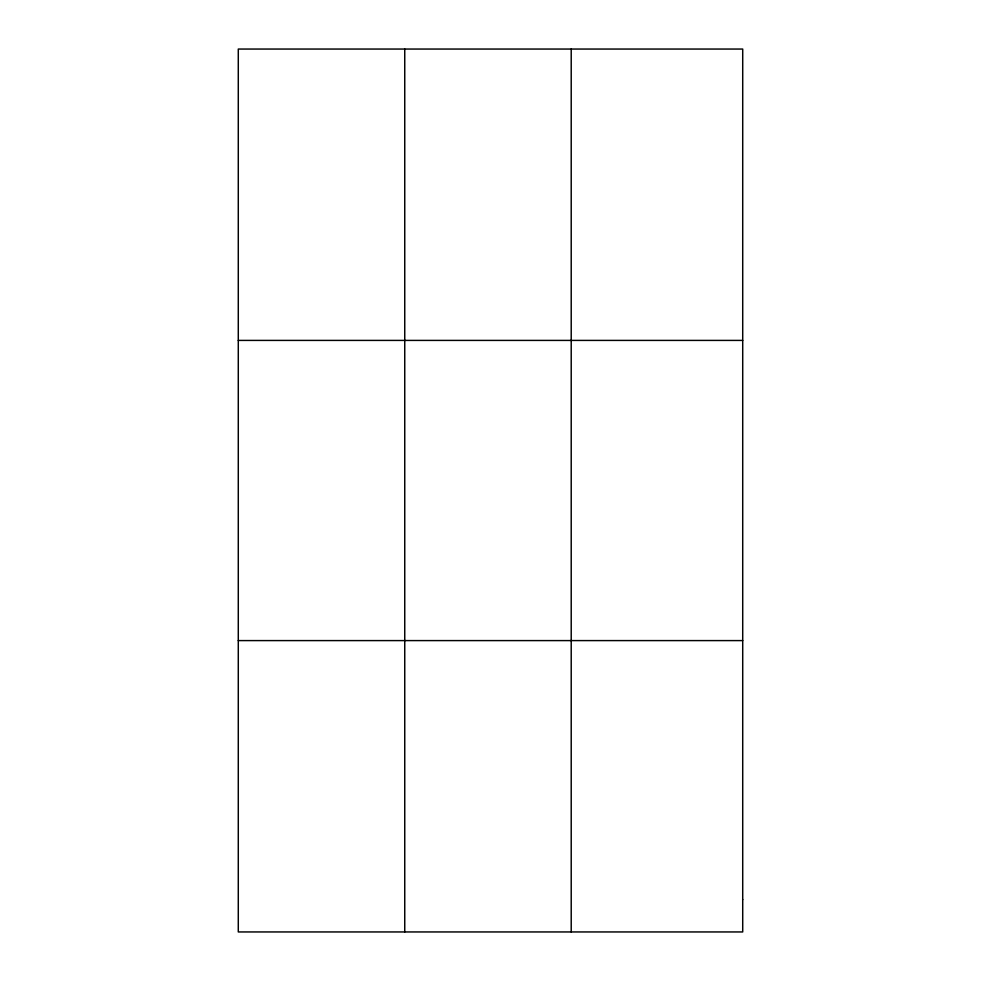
<?xml version="1.0" encoding="UTF-8"?>
<svg xmlns="http://www.w3.org/2000/svg" width="981" height="981" viewBox="0 0 981 981"><rect width="100%" height="100%" fill="white"/><g stroke="black" fill="none" stroke-linecap="round" stroke-linejoin="round"><path stroke-width="1.47" d="M404.748 49.05L404.748 931.95M571.212 49.05L571.212 931.95M238.285 340.407L742.715 340.407M238.285 640.593L742.715 640.593M742.715 899.577L742.715 931.95L238.285 931.95L238.285 49.05L742.715 49.05L742.715 899.577"/></g></svg>
